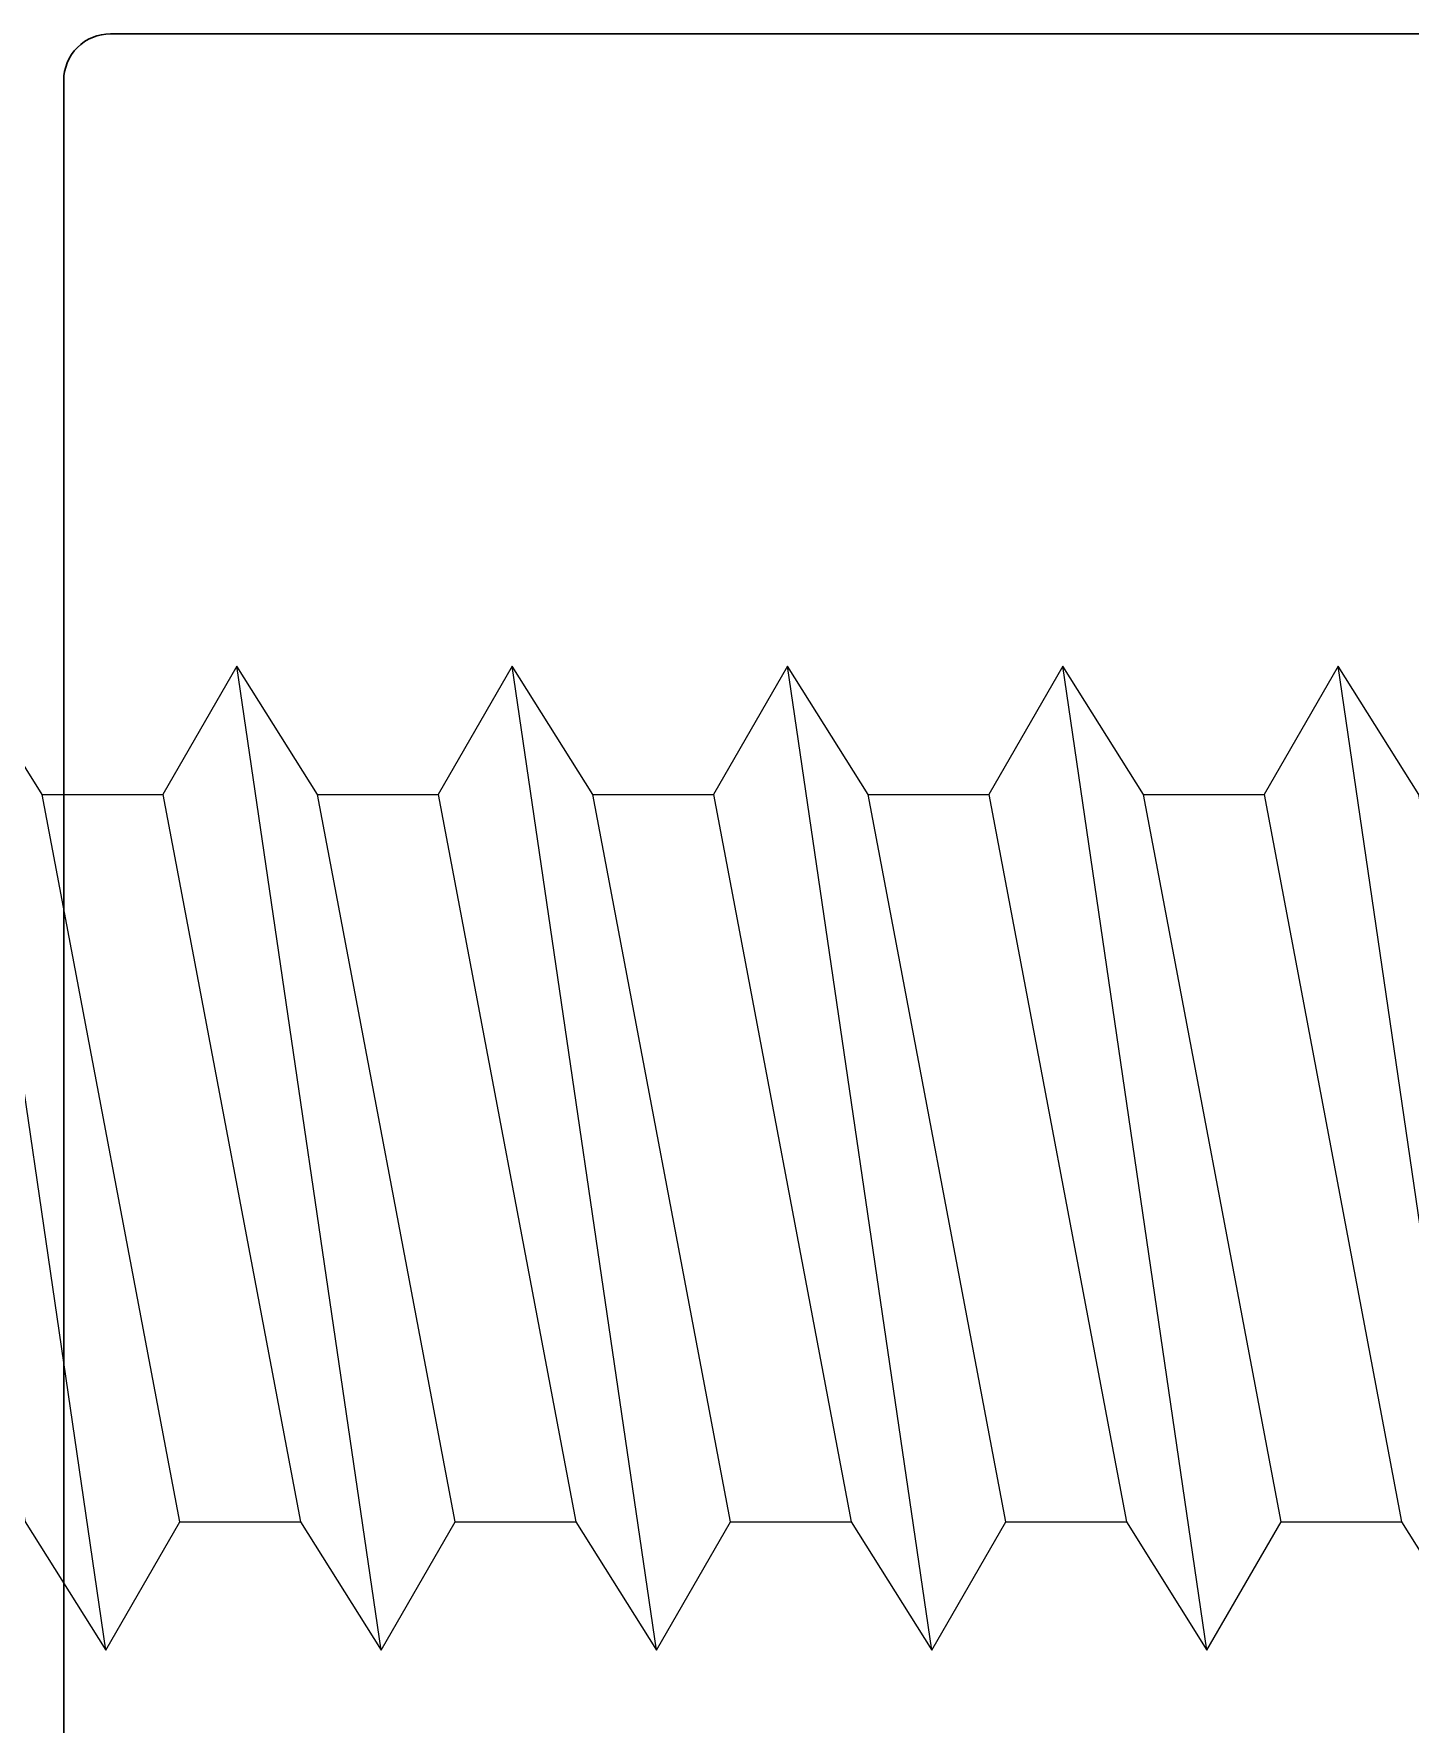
# Model space of a CAD drawing. Header units: millimetres. Extents: x -547695 to 905972, y -1055718 to 167349.
# Drawn here: x -513704.3 to -513662, y -1033767.6 to -1033715.6 of the extents above; entities that cross this region are included whole.
import ezdxf

# ---------------------------------------------------------------- set-up
doc = ezdxf.new("R2010")
doc.units = ezdxf.units.MM
doc.layers.add('View-XTD-CT Cua$0$View-XĐL-CT Cửa$0$KT-NetThay', color=7, linetype='Continuous', lineweight=18)
doc.layers.add('View-XTD-CT Cua$0$View-XĐL-CT Cửa$0$Profile - Vietduc', color=14, linetype='Continuous', lineweight=30)
doc.layers.add('View-XTD-CT Cua$0$View-XĐL-CT Cửa$0$Screw', color=253, linetype='Continuous')

# ---------------------------------------------------------------- blocks, each defined once
blk = doc.blocks.new('View-XTD-CT Cua$0$View-XĐL-CT Cửa$0$ph sd 4.2x25 (elev)')
at = {"layer": 'View-XTD-CT Cua$0$View-XĐL-CT Cửa$0$Screw'}
for points in [[(1.2785, -2.1), (1.5947, -1.5523), (1.0072, 1.5523), (0.6632, 2.1), (0.347, 1.5523), (0.9345, -1.5523), (1.2785, -2.1), (0.6632, 2.1)], [(2.4535, -2.1), (2.7697, -1.5523), (2.1822, 1.5523), (1.8382, 2.1), (1.522, 1.5523), (2.1095, -1.5523), (2.4535, -2.1), (1.8382, 2.1)], [(3.6285, -2.1), (3.9448, -1.5523), (3.3572, 1.5523), (3.0133, 2.1), (2.697, 1.5523), (3.2845, -1.5523), (3.6285, -2.1), (3.0133, 2.1)], [(4.8035, -2.1), (5.1198, -1.5523), (4.5323, 1.5523), (4.1883, 2.1), (3.872, 1.5523), (4.4596, -1.5523), (4.8035, -2.1), (4.1883, 2.1)], [(5.9786, -2.1), (6.2948, -1.5523), (5.7073, 1.5523), (5.3633, 2.1), (5.0471, 1.5523), (5.6346, -1.5523), (5.9786, -2.1), (5.3633, 2.1)], [(7.1536, -2.1), (7.4698, -1.5523), (6.8823, 1.5523), (6.5383, 2.1), (6.2221, 1.5523), (6.8096, -1.5523), (7.1536, -2.1), (6.5383, 2.1)], [(1.0072, 1.5523), (1.522, 1.5523)], [(2.1822, 1.5523), (2.697, 1.5523)], [(3.3572, 1.5523), (3.872, 1.5523)], [(4.5323, 1.5523), (5.0471, 1.5523)], [(5.7073, 1.5523), (6.2221, 1.5523)], [(1.5947, -1.5523), (2.1095, -1.5523)], [(2.7697, -1.5523), (3.2845, -1.5523)], [(3.9448, -1.5523), (4.4596, -1.5523)], [(5.1198, -1.5523), (5.6346, -1.5523)], [(6.2948, -1.5523), (6.8096, -1.5523)]]:
    blk.add_lwpolyline(points, dxfattribs=at)
blk = doc.blocks.new('View-XTD-CT Cua$0$View-XĐL-CT Cửa$0$A$C77827696')
at = {"layer": 'View-XTD-CT Cua$0$View-XĐL-CT Cửa$0$Profile - Vietduc'}
blk.add_lwpolyline([(-2262.647, 3599.699, -0.414214), (-2261.647, 3598.699), (-2261.647, 3583.949, -0.414214), (-2262.647, 3582.949), (-2272.647, 3582.949, 0.414214), (-2273.647, 3581.949), (-2273.647, 3545.199, -0.414214), (-2274.647, 3544.199), (-2324.647, 3544.199, -0.414214), (-2325.647, 3545.199), (-2325.647, 3598.699, -0.414214), (-2324.647, 3599.699)], format="xyb", close=True, dxfattribs=at)
at = {"layer": 'View-XTD-CT Cua$0$View-XĐL-CT Cửa$0$Screw', "xscale": 4.999999999999999, "yscale": 4.999999999999999, "zscale": 4.999999999999999}
blk.add_blockref('View-XTD-CT Cua$0$View-XĐL-CT Cửa$0$ph sd 4.2x25 (elev)', (-2331.139, 3575.699), dxfattribs=at)

msp = doc.modelspace()

# ---------------------------------------------------------------- block references
at = {"layer": 'View-XTD-CT Cua$0$View-XĐL-CT Cửa$0$KT-NetThay', "xscale": 1.44, "yscale": 1.44, "zscale": 1.44}
msp.add_blockref('View-XTD-CT Cua$0$View-XĐL-CT Cửa$0$A$C77827696', (-510354.47, -1038899.165), dxfattribs=at)

doc.saveas('drawing.dxf')
